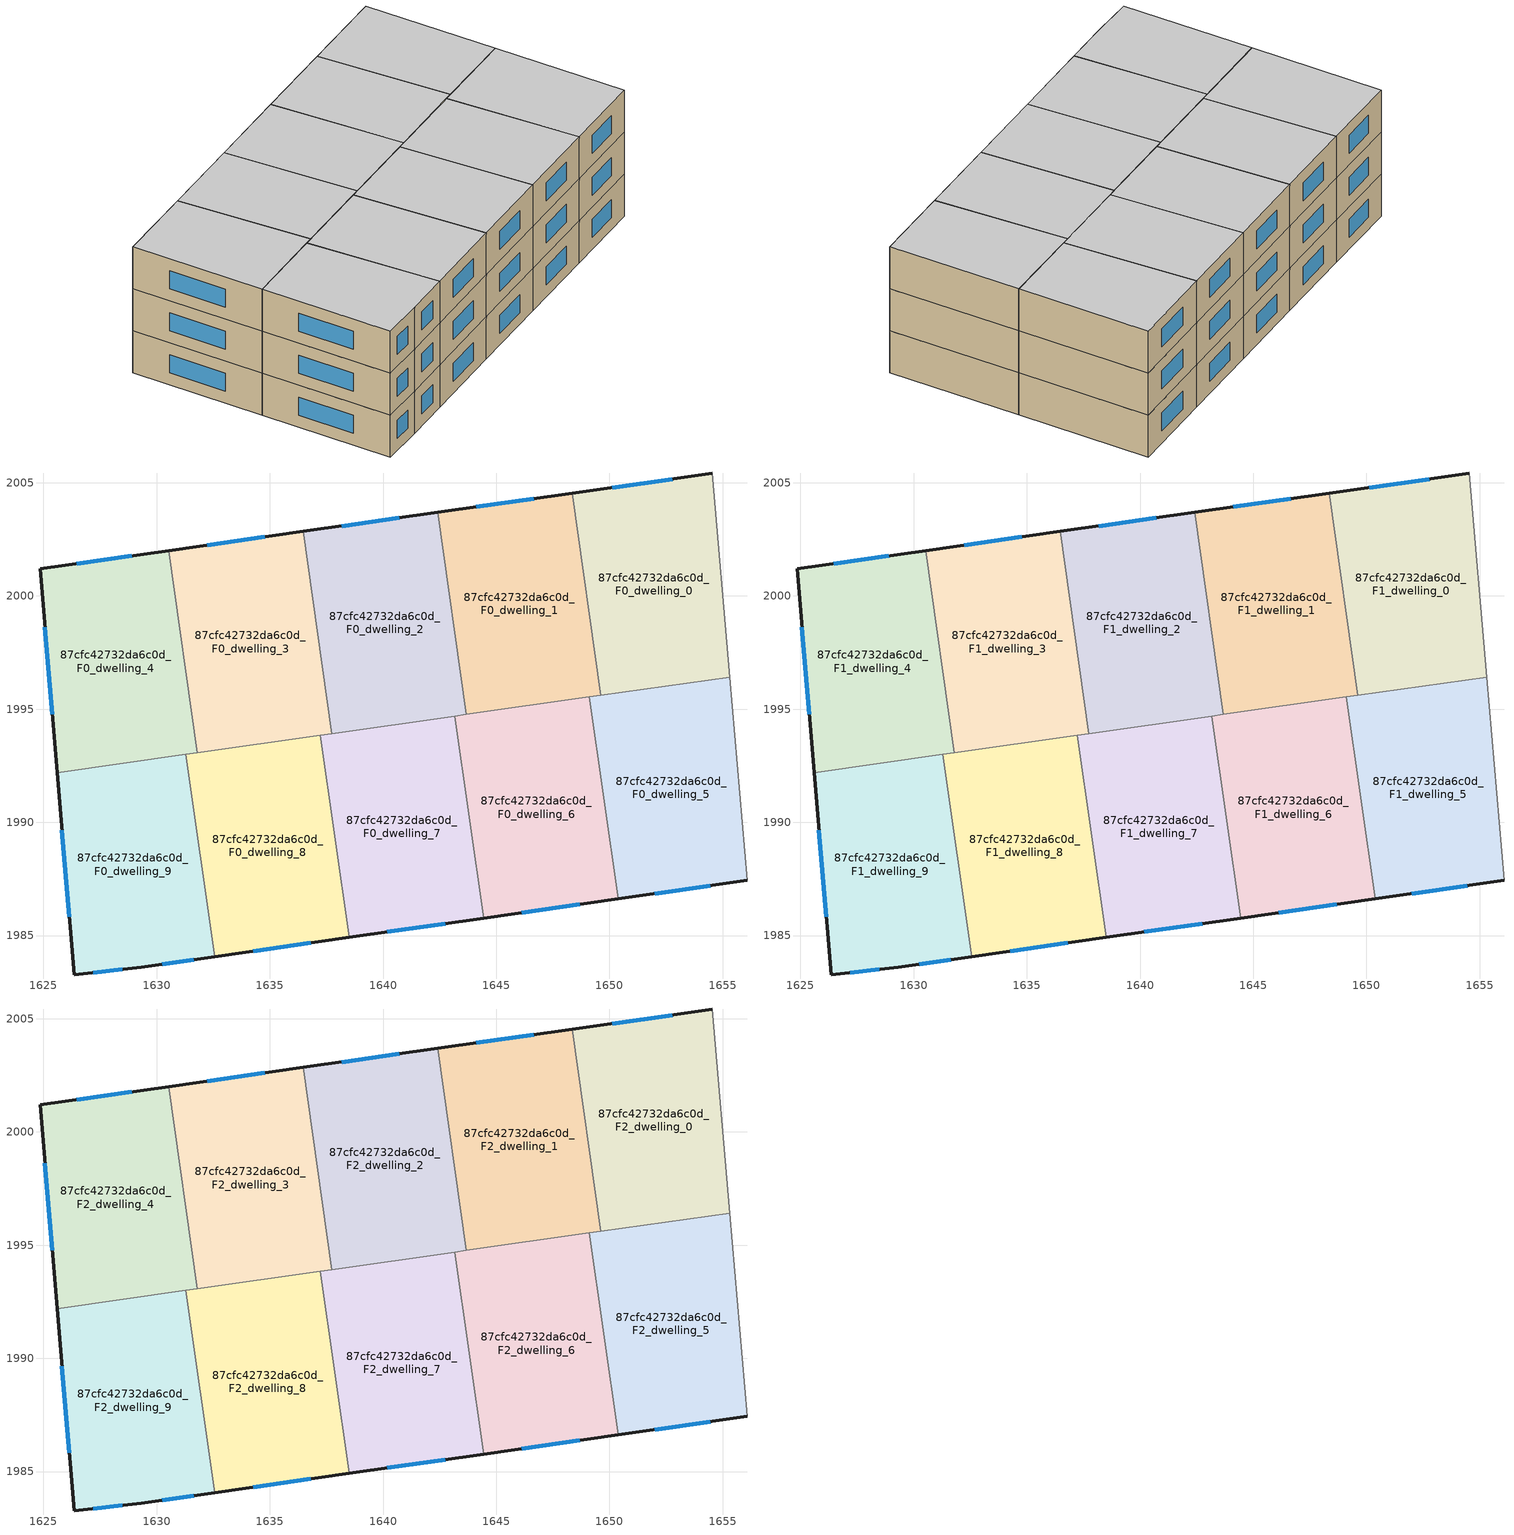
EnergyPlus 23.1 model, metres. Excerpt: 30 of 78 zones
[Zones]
87cfc42732da6c0d_F0_dwelling_0
 floor ground (EU_floor_Construction): 1654.55,2005.42 1655.31,1996.42 1649.62,1995.61 1648.35,2004.54 z0
 wall outside (EU_wall_Construction): 1654.55,2005.42 1648.35,2004.54 z0:3
 wall adiabatic (EU_wall_Construction): 1655.31,1996.42 1654.55,2005.42 z0:3
 wall to 87cfc42732da6c0d_F0_dwelling_1 (EU_wall_Construction): 1648.35,2004.54 1649.62,1995.61 z0:3
 wall to 87cfc42732da6c0d_F0_dwelling_5 (EU_wall_Construction): 1649.62,1995.61 1655.31,1996.42 z0:3
 window (EU_Window_Construction): 1652.78,2005.16 1650.12,2004.79 z0.86:2.14
87cfc42732da6c0d_F0_dwelling_1
 floor ground (EU_floor_Construction): 1648.35,2004.54 1649.62,1995.61 1643.68,1994.76 1642.41,2003.69 z0
 wall outside (EU_wall_Construction): 1648.35,2004.54 1642.41,2003.69 z0:3
 wall to 87cfc42732da6c0d_F0_dwelling_2 (EU_wall_Construction): 1642.41,2003.69 1643.68,1994.76 z0:3
 wall to 87cfc42732da6c0d_F0_dwelling_6 (EU_wall_Construction): 1643.68,1994.76 1649.11,1995.54 z0:3
 wall to 87cfc42732da6c0d_F0_dwelling_5 (EU_wall_Construction): 1649.11,1995.54 1649.62,1995.61 z0:3
 window (EU_Window_Construction): 1646.66,2004.29 1644.11,2003.93 z0.86:2.14
87cfc42732da6c0d_F0_dwelling_2
 floor ground (EU_floor_Construction): 1642.41,2003.69 1643.68,1994.76 1637.74,1993.92 1636.47,2002.85 z0
 wall outside (EU_wall_Construction): 1642.41,2003.69 1636.47,2002.85 z0:3
 wall to 87cfc42732da6c0d_F0_dwelling_3 (EU_wall_Construction): 1636.47,2002.85 1637.74,1993.92 z0:3
 wall to 87cfc42732da6c0d_F0_dwelling_7 (EU_wall_Construction): 1637.74,1993.92 1643.17,1994.69 z0:3
 wall to 87cfc42732da6c0d_F0_dwelling_6 (EU_wall_Construction): 1643.17,1994.69 1643.68,1994.76 z0:3
 window (EU_Window_Construction): 1640.72,2003.45 1638.17,2003.09 z0.86:2.14
87cfc42732da6c0d_F0_dwelling_3
 floor ground (EU_floor_Construction): 1636.47,2002.85 1637.74,1993.92 1631.8,1993.08 1630.53,2002 z0
 wall outside (EU_wall_Construction): 1636.47,2002.85 1630.53,2002 z0:3
 wall to 87cfc42732da6c0d_F0_dwelling_4 (EU_wall_Construction): 1630.53,2002 1631.8,1993.08 z0:3
 wall to 87cfc42732da6c0d_F0_dwelling_8 (EU_wall_Construction): 1631.8,1993.08 1637.23,1993.85 z0:3
 wall to 87cfc42732da6c0d_F0_dwelling_7 (EU_wall_Construction): 1637.23,1993.85 1637.74,1993.92 z0:3
 window (EU_Window_Construction): 1634.78,2002.6 1632.23,2002.24 z0.86:2.14
87cfc42732da6c0d_F0_dwelling_4
 floor ground (EU_floor_Construction): 1630.53,2002 1631.8,1993.08 1625.61,1992.19 1624.85,2001.19 z0
 wall outside (EU_wall_Construction): 1630.53,2002 1624.85,2001.19 1625.61,1992.19 z0:3
 wall to 87cfc42732da6c0d_F0_dwelling_9 (EU_wall_Construction): 1625.61,1992.19 1631.3,1993 z0:3
 wall to 87cfc42732da6c0d_F0_dwelling_8 (EU_wall_Construction): 1631.3,1993 1631.8,1993.08 z0:3
 window (EU_Window_Construction): 1625.07,1998.62 1625.39,1994.77 / 1628.91,2001.77 1626.47,2001.42 z0.86:2.14
87cfc42732da6c0d_F0_dwelling_5
 floor ground (EU_floor_Construction): 1655.31,1996.42 1656.07,1987.43 1650.38,1986.62 1649.11,1995.54 z0
 wall outside (EU_wall_Construction): 1650.38,1986.62 1656.07,1987.43 z0:3
 wall adiabatic (EU_wall_Construction): 1656.07,1987.43 1655.31,1996.42 z0:3
 wall to 87cfc42732da6c0d_F0_dwelling_6 (EU_wall_Construction): 1649.11,1995.54 1650.38,1986.62 z0:3
 window (EU_Window_Construction): 1652.01,1986.85 1654.45,1987.2 z0.86:2.14
87cfc42732da6c0d_F0_dwelling_6
 floor ground (EU_floor_Construction): 1649.11,1995.54 1650.38,1986.62 1644.44,1985.77 1643.17,1994.69 z0
 wall outside (EU_wall_Construction): 1644.44,1985.77 1650.38,1986.62 z0:3
 wall to 87cfc42732da6c0d_F0_dwelling_7 (EU_wall_Construction): 1643.17,1994.69 1644.44,1985.77 z0:3
 window (EU_Window_Construction): 1646.14,1986.01 1648.68,1986.37 z0.86:2.14
87cfc42732da6c0d_F0_dwelling_7
 floor ground (EU_floor_Construction): 1643.17,1994.69 1644.44,1985.77 1638.5,1984.92 1637.23,1993.85 z0
 wall outside (EU_wall_Construction): 1638.5,1984.92 1644.44,1985.77 z0:3
 wall to 87cfc42732da6c0d_F0_dwelling_8 (EU_wall_Construction): 1637.23,1993.85 1638.5,1984.92 z0:3
 window (EU_Window_Construction): 1640.2,1985.16 1642.74,1985.52 z0.86:2.14
87cfc42732da6c0d_F0_dwelling_8
 floor ground (EU_floor_Construction): 1637.23,1993.85 1638.5,1984.92 1632.57,1984.07 1631.3,1993 z0
 wall outside (EU_wall_Construction): 1632.57,1984.07 1638.5,1984.92 z0:3
 wall to 87cfc42732da6c0d_F0_dwelling_9 (EU_wall_Construction): 1631.3,1993 1632.57,1984.07 z0:3
 window (EU_Window_Construction): 1634.26,1984.31 1636.8,1984.67 z0.86:2.14
87cfc42732da6c0d_F0_dwelling_9
 floor ground (EU_floor_Construction): 1631.3,1993 1632.57,1984.07 1629.33,1983.6 1626.36,1983.27 1625.61,1992.19 z0
 wall outside (EU_wall_Construction): 1625.61,1992.19 1626.36,1983.27 1629.33,1983.6 1632.57,1984.07 z0:3
 window (EU_Window_Construction): 1630.25,1983.73 1631.64,1983.93 / 1627.21,1983.37 1628.48,1983.51 / 1625.82,1989.64 1626.14,1985.82 z0.86:2.14
87cfc42732da6c0d_F1_dwelling_0
 floor to 87cfc42732da6c0d_F0_dwelling_0 (EU_floor_Construction): 1654.55,2005.42 1655.31,1996.42 1649.62,1995.61 1648.35,2004.54 z3
 wall outside (EU_wall_Construction): 1654.55,2005.42 1648.35,2004.54 z3:6
 wall adiabatic (EU_wall_Construction): 1655.31,1996.42 1654.55,2005.42 z3:6
 wall to 87cfc42732da6c0d_F1_dwelling_1 (EU_wall_Construction): 1648.35,2004.54 1649.62,1995.61 z3:6
 wall to 87cfc42732da6c0d_F1_dwelling_5 (EU_wall_Construction): 1649.62,1995.61 1655.31,1996.42 z3:6
 window (EU_Window_Construction): 1652.78,2005.16 1650.12,2004.79 z3.86:5.14
87cfc42732da6c0d_F1_dwelling_1
 floor to 87cfc42732da6c0d_F0_dwelling_1 (EU_floor_Construction): 1648.35,2004.54 1649.62,1995.61 1643.68,1994.76 1642.41,2003.69 z3
 wall outside (EU_wall_Construction): 1648.35,2004.54 1642.41,2003.69 z3:6
 wall to 87cfc42732da6c0d_F1_dwelling_2 (EU_wall_Construction): 1642.41,2003.69 1643.68,1994.76 z3:6
 wall to 87cfc42732da6c0d_F1_dwelling_6 (EU_wall_Construction): 1643.68,1994.76 1649.11,1995.54 z3:6
 wall to 87cfc42732da6c0d_F1_dwelling_5 (EU_wall_Construction): 1649.11,1995.54 1649.62,1995.61 z3:6
 window (EU_Window_Construction): 1646.66,2004.29 1644.11,2003.93 z3.86:5.14
87cfc42732da6c0d_F1_dwelling_2
 floor to 87cfc42732da6c0d_F0_dwelling_2 (EU_floor_Construction): 1642.41,2003.69 1643.68,1994.76 1637.74,1993.92 1636.47,2002.85 z3
 wall outside (EU_wall_Construction): 1642.41,2003.69 1636.47,2002.85 z3:6
 wall to 87cfc42732da6c0d_F1_dwelling_3 (EU_wall_Construction): 1636.47,2002.85 1637.74,1993.92 z3:6
 wall to 87cfc42732da6c0d_F1_dwelling_7 (EU_wall_Construction): 1637.74,1993.92 1643.17,1994.69 z3:6
 wall to 87cfc42732da6c0d_F1_dwelling_6 (EU_wall_Construction): 1643.17,1994.69 1643.68,1994.76 z3:6
 window (EU_Window_Construction): 1640.72,2003.45 1638.17,2003.09 z3.86:5.14
87cfc42732da6c0d_F1_dwelling_3
 floor to 87cfc42732da6c0d_F0_dwelling_3 (EU_floor_Construction): 1636.47,2002.85 1637.74,1993.92 1631.8,1993.08 1630.53,2002 z3
 wall outside (EU_wall_Construction): 1636.47,2002.85 1630.53,2002 z3:6
 wall to 87cfc42732da6c0d_F1_dwelling_4 (EU_wall_Construction): 1630.53,2002 1631.8,1993.08 z3:6
 wall to 87cfc42732da6c0d_F1_dwelling_8 (EU_wall_Construction): 1631.8,1993.08 1637.23,1993.85 z3:6
 wall to 87cfc42732da6c0d_F1_dwelling_7 (EU_wall_Construction): 1637.23,1993.85 1637.74,1993.92 z3:6
 window (EU_Window_Construction): 1634.78,2002.6 1632.23,2002.24 z3.86:5.14
87cfc42732da6c0d_F1_dwelling_4
 floor to 87cfc42732da6c0d_F0_dwelling_4 (EU_floor_Construction): 1630.53,2002 1631.8,1993.08 1625.61,1992.19 1624.85,2001.19 z3
 wall outside (EU_wall_Construction): 1630.53,2002 1624.85,2001.19 1625.61,1992.19 z3:6
 wall to 87cfc42732da6c0d_F1_dwelling_9 (EU_wall_Construction): 1625.61,1992.19 1631.3,1993 z3:6
 wall to 87cfc42732da6c0d_F1_dwelling_8 (EU_wall_Construction): 1631.3,1993 1631.8,1993.08 z3:6
 window (EU_Window_Construction): 1625.07,1998.62 1625.39,1994.77 / 1628.91,2001.77 1626.47,2001.42 z3.86:5.14
87cfc42732da6c0d_F1_dwelling_5
 floor to 87cfc42732da6c0d_F0_dwelling_5 (EU_floor_Construction): 1655.31,1996.42 1656.07,1987.43 1650.38,1986.62 1649.11,1995.54 z3
 wall outside (EU_wall_Construction): 1650.38,1986.62 1656.07,1987.43 z3:6
 wall adiabatic (EU_wall_Construction): 1656.07,1987.43 1655.31,1996.42 z3:6
 wall to 87cfc42732da6c0d_F1_dwelling_6 (EU_wall_Construction): 1649.11,1995.54 1650.38,1986.62 z3:6
 window (EU_Window_Construction): 1652.01,1986.85 1654.45,1987.2 z3.86:5.14
87cfc42732da6c0d_F1_dwelling_6
 floor to 87cfc42732da6c0d_F0_dwelling_6 (EU_floor_Construction): 1649.11,1995.54 1650.38,1986.62 1644.44,1985.77 1643.17,1994.69 z3
 wall outside (EU_wall_Construction): 1644.44,1985.77 1650.38,1986.62 z3:6
 wall to 87cfc42732da6c0d_F1_dwelling_7 (EU_wall_Construction): 1643.17,1994.69 1644.44,1985.77 z3:6
 window (EU_Window_Construction): 1646.14,1986.01 1648.68,1986.37 z3.86:5.14
87cfc42732da6c0d_F1_dwelling_7
 floor to 87cfc42732da6c0d_F0_dwelling_7 (EU_floor_Construction): 1643.17,1994.69 1644.44,1985.77 1638.5,1984.92 1637.23,1993.85 z3
 wall outside (EU_wall_Construction): 1638.5,1984.92 1644.44,1985.77 z3:6
 wall to 87cfc42732da6c0d_F1_dwelling_8 (EU_wall_Construction): 1637.23,1993.85 1638.5,1984.92 z3:6
 window (EU_Window_Construction): 1640.2,1985.16 1642.74,1985.52 z3.86:5.14
87cfc42732da6c0d_F1_dwelling_8
 floor to 87cfc42732da6c0d_F0_dwelling_8 (EU_floor_Construction): 1637.23,1993.85 1638.5,1984.92 1632.57,1984.07 1631.3,1993 z3
 wall outside (EU_wall_Construction): 1632.57,1984.07 1638.5,1984.92 z3:6
 wall to 87cfc42732da6c0d_F1_dwelling_9 (EU_wall_Construction): 1631.3,1993 1632.57,1984.07 z3:6
 window (EU_Window_Construction): 1634.26,1984.31 1636.8,1984.67 z3.86:5.14
87cfc42732da6c0d_F1_dwelling_9
 floor to 87cfc42732da6c0d_F0_dwelling_9 (EU_floor_Construction): 1631.3,1993 1632.57,1984.07 1629.33,1983.6 1626.36,1983.27 1625.61,1992.19 z3
 wall outside (EU_wall_Construction): 1625.61,1992.19 1626.36,1983.27 1629.33,1983.6 1632.57,1984.07 z3:6
 window (EU_Window_Construction): 1630.25,1983.73 1631.64,1983.93 / 1627.21,1983.37 1628.48,1983.51 / 1625.82,1989.64 1626.14,1985.82 z3.86:5.14
87cfc42732da6c0d_F2_dwelling_0
 floor to 87cfc42732da6c0d_F1_dwelling_0 (EU_floor_Construction): 1654.55,2005.42 1655.31,1996.42 1649.62,1995.61 1648.35,2004.54 z6
 wall outside (EU_wall_Construction): 1654.55,2005.42 1648.35,2004.54 z6:9
 wall adiabatic (EU_wall_Construction): 1655.31,1996.42 1654.55,2005.42 z6:9
 wall to 87cfc42732da6c0d_F2_dwelling_1 (EU_wall_Construction): 1648.35,2004.54 1649.62,1995.61 z6:9
 wall to 87cfc42732da6c0d_F2_dwelling_5 (EU_wall_Construction): 1649.62,1995.61 1655.31,1996.42 z6:9
 window (EU_Window_Construction): 1652.78,2005.16 1650.12,2004.79 z6.86:8.14
 ceiling to 87cfc42732da6c0d_F3_dwelling_0 (EU_floor_Construction): 1655.31,1996.42 1654.55,2005.42 1648.35,2004.54 1649.62,1995.61 z9
87cfc42732da6c0d_F2_dwelling_1
 floor to 87cfc42732da6c0d_F1_dwelling_1 (EU_floor_Construction): 1648.35,2004.54 1649.62,1995.61 1643.68,1994.76 1642.41,2003.69 z6
 wall outside (EU_wall_Construction): 1648.35,2004.54 1642.41,2003.69 z6:9
 wall to 87cfc42732da6c0d_F2_dwelling_2 (EU_wall_Construction): 1642.41,2003.69 1643.68,1994.76 z6:9
 wall to 87cfc42732da6c0d_F2_dwelling_6 (EU_wall_Construction): 1643.68,1994.76 1649.11,1995.54 z6:9
 wall to 87cfc42732da6c0d_F2_dwelling_5 (EU_wall_Construction): 1649.11,1995.54 1649.62,1995.61 z6:9
 window (EU_Window_Construction): 1646.66,2004.29 1644.11,2003.93 z6.86:8.14
 ceiling to 87cfc42732da6c0d_F3_dwelling_1 (EU_floor_Construction): 1649.62,1995.61 1648.35,2004.54 1642.41,2003.69 1643.68,1994.76 z9
87cfc42732da6c0d_F2_dwelling_2
 floor to 87cfc42732da6c0d_F1_dwelling_2 (EU_floor_Construction): 1642.41,2003.69 1643.68,1994.76 1637.74,1993.92 1636.47,2002.85 z6
 wall outside (EU_wall_Construction): 1642.41,2003.69 1636.47,2002.85 z6:9
 wall to 87cfc42732da6c0d_F2_dwelling_3 (EU_wall_Construction): 1636.47,2002.85 1637.74,1993.92 z6:9
 wall to 87cfc42732da6c0d_F2_dwelling_7 (EU_wall_Construction): 1637.74,1993.92 1643.17,1994.69 z6:9
 wall to 87cfc42732da6c0d_F2_dwelling_6 (EU_wall_Construction): 1643.17,1994.69 1643.68,1994.76 z6:9
 window (EU_Window_Construction): 1640.72,2003.45 1638.17,2003.09 z6.86:8.14
 ceiling to 87cfc42732da6c0d_F3_dwelling_2 (EU_floor_Construction): 1643.68,1994.76 1642.41,2003.69 1636.47,2002.85 1637.74,1993.92 z9
87cfc42732da6c0d_F2_dwelling_3
 floor to 87cfc42732da6c0d_F1_dwelling_3 (EU_floor_Construction): 1636.47,2002.85 1637.74,1993.92 1631.8,1993.08 1630.53,2002 z6
 wall outside (EU_wall_Construction): 1636.47,2002.85 1630.53,2002 z6:9
 wall to 87cfc42732da6c0d_F2_dwelling_4 (EU_wall_Construction): 1630.53,2002 1631.8,1993.08 z6:9
 wall to 87cfc42732da6c0d_F2_dwelling_8 (EU_wall_Construction): 1631.8,1993.08 1637.23,1993.85 z6:9
 wall to 87cfc42732da6c0d_F2_dwelling_7 (EU_wall_Construction): 1637.23,1993.85 1637.74,1993.92 z6:9
 window (EU_Window_Construction): 1634.78,2002.6 1632.23,2002.24 z6.86:8.14
 ceiling to 87cfc42732da6c0d_F3_dwelling_3 (EU_floor_Construction): 1637.74,1993.92 1636.47,2002.85 1630.53,2002 1631.8,1993.08 z9
87cfc42732da6c0d_F2_dwelling_4
 floor to 87cfc42732da6c0d_F1_dwelling_4 (EU_floor_Construction): 1630.53,2002 1631.8,1993.08 1625.61,1992.19 1624.85,2001.19 z6
 wall outside (EU_wall_Construction): 1630.53,2002 1624.85,2001.19 1625.61,1992.19 z6:9
 wall to 87cfc42732da6c0d_F2_dwelling_9 (EU_wall_Construction): 1625.61,1992.19 1631.3,1993 z6:9
 wall to 87cfc42732da6c0d_F2_dwelling_8 (EU_wall_Construction): 1631.3,1993 1631.8,1993.08 z6:9
 window (EU_Window_Construction): 1625.07,1998.62 1625.39,1994.77 / 1628.91,2001.77 1626.47,2001.42 z6.86:8.14
 ceiling to 87cfc42732da6c0d_F3_dwelling_4 (EU_floor_Construction): 1631.8,1993.08 1630.53,2002 1624.85,2001.19 1625.61,1992.19 z9
87cfc42732da6c0d_F2_dwelling_5
 floor to 87cfc42732da6c0d_F1_dwelling_5 (EU_floor_Construction): 1655.31,1996.42 1656.07,1987.43 1650.38,1986.62 1649.11,1995.54 z6
 wall outside (EU_wall_Construction): 1650.38,1986.62 1656.07,1987.43 z6:9
 wall adiabatic (EU_wall_Construction): 1656.07,1987.43 1655.31,1996.42 z6:9
 wall to 87cfc42732da6c0d_F2_dwelling_6 (EU_wall_Construction): 1649.11,1995.54 1650.38,1986.62 z6:9
 window (EU_Window_Construction): 1652.01,1986.85 1654.45,1987.2 z6.86:8.14
 ceiling to 87cfc42732da6c0d_F3_dwelling_5 (EU_floor_Construction): 1656.07,1987.43 1655.31,1996.42 1649.11,1995.54 1650.38,1986.62 z9
87cfc42732da6c0d_F2_dwelling_6
 floor to 87cfc42732da6c0d_F1_dwelling_6 (EU_floor_Construction): 1649.11,1995.54 1650.38,1986.62 1644.44,1985.77 1643.17,1994.69 z6
 wall outside (EU_wall_Construction): 1644.44,1985.77 1650.38,1986.62 z6:9
 wall to 87cfc42732da6c0d_F2_dwelling_7 (EU_wall_Construction): 1643.17,1994.69 1644.44,1985.77 z6:9
 window (EU_Window_Construction): 1646.14,1986.01 1648.68,1986.37 z6.86:8.14
 ceiling to 87cfc42732da6c0d_F3_dwelling_6 (EU_floor_Construction): 1650.38,1986.62 1649.11,1995.54 1643.17,1994.69 1644.44,1985.77 z9
87cfc42732da6c0d_F2_dwelling_7
 floor to 87cfc42732da6c0d_F1_dwelling_7 (EU_floor_Construction): 1643.17,1994.69 1644.44,1985.77 1638.5,1984.92 1637.23,1993.85 z6
 wall outside (EU_wall_Construction): 1638.5,1984.92 1644.44,1985.77 z6:9
 wall to 87cfc42732da6c0d_F2_dwelling_8 (EU_wall_Construction): 1637.23,1993.85 1638.5,1984.92 z6:9
 window (EU_Window_Construction): 1640.2,1985.16 1642.74,1985.52 z6.86:8.14
 ceiling to 87cfc42732da6c0d_F3_dwelling_7 (EU_floor_Construction): 1644.44,1985.77 1643.17,1994.69 1637.23,1993.85 1638.5,1984.92 z9
87cfc42732da6c0d_F2_dwelling_8
 floor to 87cfc42732da6c0d_F1_dwelling_8 (EU_floor_Construction): 1637.23,1993.85 1638.5,1984.92 1632.57,1984.07 1631.3,1993 z6
 wall outside (EU_wall_Construction): 1632.57,1984.07 1638.5,1984.92 z6:9
 wall to 87cfc42732da6c0d_F2_dwelling_9 (EU_wall_Construction): 1631.3,1993 1632.57,1984.07 z6:9
 window (EU_Window_Construction): 1634.26,1984.31 1636.8,1984.67 z6.86:8.14
 ceiling to 87cfc42732da6c0d_F3_dwelling_8 (EU_floor_Construction): 1638.5,1984.92 1637.23,1993.85 1631.3,1993 1632.57,1984.07 z9
87cfc42732da6c0d_F2_dwelling_9
 floor to 87cfc42732da6c0d_F1_dwelling_9 (EU_floor_Construction): 1631.3,1993 1632.57,1984.07 1629.33,1983.6 1626.36,1983.27 1625.61,1992.19 z6
 wall outside (EU_wall_Construction): 1625.61,1992.19 1626.36,1983.27 1629.33,1983.6 1632.57,1984.07 z6:9
 window (EU_Window_Construction): 1630.25,1983.73 1631.64,1983.93 / 1627.21,1983.37 1628.48,1983.51 / 1625.82,1989.64 1626.14,1985.82 z6.86:8.14
 ceiling to 87cfc42732da6c0d_F3_dwelling_9 (EU_floor_Construction): 1632.57,1984.07 1631.3,1993 1625.61,1992.19 1626.36,1983.27 1629.33,1983.6 z9
[Building]
EU S2 Campaign: North Axis=0; Terrain=City; Solar Distribution=FullExterior
[Site:Location]
Helsinki-Vantaa.AP: Latitude=60.317; Longitude=24.963; Time Zone=2; Elevation=54.6
[SizingPeriod:WeatherFileDays]
AnnualSizingPeriod: Begin Month=1; Begin Day of Month=1; End Month=12; End Day of Month=31; Day of Week for Start Day=Monday; Use Weather File Daylight Saving Period=No; Use Weather File Rain and Snow Indicators=No
[MATERIAL]
EU_InternalMass_Material: Roughness=MediumRough; Thickness=0.1; Conductivity=1; Density=1800; Specific Heat=900; Thermal Absorptance=0.9; Solar Absorptance=0.7; Visible Absorptance=0.7
[MATERIAL:NOMASS] Roughness=MediumRough; Thermal Absorptance=0.9; Solar Absorptance=0.7; Visible Absorptance=0.7
Name | Thermal Resistance
EU_wall_NoMass | 1.10183
EU_floor_NoMass | 1.70606
[WINDOWMATERIAL:SIMPLEGLAZINGSYSTEM]
EU_Window_SimpleGlazing: UFactor=3.11035; Solar Heat Gain Coefficient=0.8; Visible Transmittance=0.8
[CONSTRUCTION]
EU_wall_Construction: EU_wall_NoMass
EU_floor_Construction: EU_floor_NoMass
EU_Window_Construction: EU_Window_SimpleGlazing
EU_InternalMass_Construction: EU_InternalMass_Material
[ZONE] Type=1; Multiplier=1; Ceiling Height=autocalculate; Floor Area=autocalculate; Part of Total Floor Area=Yes
Name | Volume
87cfc42732da6c0d_F0_dwelling_0; 87cfc42732da6c0d_F1_dwelling_0; 87cfc42732da6c0d_F2_dwelling_0 | 162.29
87cfc42732da6c0d_F0_dwelling_1; 87cfc42732da6c0d_F1_dwelling_1; 87cfc42732da6c0d_F2_dwelling_1; 87cfc42732da6c0d_F0_dwelling_3; 87cfc42732da6c0d_F1_dwelling_3; 87cfc42732da6c0d_F2_dwelling_3 | 162.278
87cfc42732da6c0d_F0_dwelling_2; 87cfc42732da6c0d_F1_dwelling_2; 87cfc42732da6c0d_F2_dwelling_2 | 162.275
87cfc42732da6c0d_F0_dwelling_4; 87cfc42732da6c0d_F1_dwelling_4; 87cfc42732da6c0d_F2_dwelling_4 | 162.305
87cfc42732da6c0d_F0_dwelling_5; 87cfc42732da6c0d_F1_dwelling_5; 87cfc42732da6c0d_F2_dwelling_5 | 162.288
87cfc42732da6c0d_F0_dwelling_6; 87cfc42732da6c0d_F1_dwelling_6; 87cfc42732da6c0d_F2_dwelling_6 | 162.283
87cfc42732da6c0d_F0_dwelling_7; 87cfc42732da6c0d_F1_dwelling_7; 87cfc42732da6c0d_F2_dwelling_7 | 162.293
87cfc42732da6c0d_F0_dwelling_8; 87cfc42732da6c0d_F1_dwelling_8; 87cfc42732da6c0d_F2_dwelling_8 | 162.276
87cfc42732da6c0d_F0_dwelling_9; 87cfc42732da6c0d_F1_dwelling_9; 87cfc42732da6c0d_F2_dwelling_9 | 162.286
[INTERNALMASS] Construction=EU_InternalMass_Construction
Name | Zone or ZoneList | Surface Area
87cfc42732da6c0d_F0_dwelling_0_EU_InternalMass | 87cfc42732da6c0d_F0_dwelling_0 | 54.0967
87cfc42732da6c0d_F0_dwelling_1_EU_InternalMass | 87cfc42732da6c0d_F0_dwelling_1 | 54.0927
87cfc42732da6c0d_F0_dwelling_2_EU_InternalMass | 87cfc42732da6c0d_F0_dwelling_2 | 54.0915
87cfc42732da6c0d_F0_dwelling_3_EU_InternalMass | 87cfc42732da6c0d_F0_dwelling_3 | 54.0927
87cfc42732da6c0d_F0_dwelling_4_EU_InternalMass | 87cfc42732da6c0d_F0_dwelling_4 | 54.1017
87cfc42732da6c0d_F0_dwelling_5_EU_InternalMass | 87cfc42732da6c0d_F0_dwelling_5 | 54.0958
87cfc42732da6c0d_F0_dwelling_6_EU_InternalMass | 87cfc42732da6c0d_F0_dwelling_6 | 54.0947
87cfc42732da6c0d_F0_dwelling_7_EU_InternalMass | 87cfc42732da6c0d_F0_dwelling_7 | 54.0978
87cfc42732da6c0d_F0_dwelling_8_EU_InternalMass | 87cfc42732da6c0d_F0_dwelling_8 | 54.0919
87cfc42732da6c0d_F0_dwelling_9_EU_InternalMass | 87cfc42732da6c0d_F0_dwelling_9 | 54.0953
87cfc42732da6c0d_F1_dwelling_0_EU_InternalMass | 87cfc42732da6c0d_F1_dwelling_0 | 54.0967
87cfc42732da6c0d_F1_dwelling_1_EU_InternalMass | 87cfc42732da6c0d_F1_dwelling_1 | 54.0927
87cfc42732da6c0d_F1_dwelling_2_EU_InternalMass | 87cfc42732da6c0d_F1_dwelling_2 | 54.0915
87cfc42732da6c0d_F1_dwelling_3_EU_InternalMass | 87cfc42732da6c0d_F1_dwelling_3 | 54.0927
87cfc42732da6c0d_F1_dwelling_4_EU_InternalMass | 87cfc42732da6c0d_F1_dwelling_4 | 54.1017
87cfc42732da6c0d_F1_dwelling_5_EU_InternalMass | 87cfc42732da6c0d_F1_dwelling_5 | 54.0958
87cfc42732da6c0d_F1_dwelling_6_EU_InternalMass | 87cfc42732da6c0d_F1_dwelling_6 | 54.0947
87cfc42732da6c0d_F1_dwelling_7_EU_InternalMass | 87cfc42732da6c0d_F1_dwelling_7 | 54.0978
87cfc42732da6c0d_F1_dwelling_8_EU_InternalMass | 87cfc42732da6c0d_F1_dwelling_8 | 54.0919
87cfc42732da6c0d_F1_dwelling_9_EU_InternalMass | 87cfc42732da6c0d_F1_dwelling_9 | 54.0953
87cfc42732da6c0d_F2_dwelling_0_EU_InternalMass | 87cfc42732da6c0d_F2_dwelling_0 | 54.0967
87cfc42732da6c0d_F2_dwelling_1_EU_InternalMass | 87cfc42732da6c0d_F2_dwelling_1 | 54.0927
87cfc42732da6c0d_F2_dwelling_2_EU_InternalMass | 87cfc42732da6c0d_F2_dwelling_2 | 54.0915
87cfc42732da6c0d_F2_dwelling_3_EU_InternalMass | 87cfc42732da6c0d_F2_dwelling_3 | 54.0927
87cfc42732da6c0d_F2_dwelling_4_EU_InternalMass | 87cfc42732da6c0d_F2_dwelling_4 | 54.1017
87cfc42732da6c0d_F2_dwelling_5_EU_InternalMass | 87cfc42732da6c0d_F2_dwelling_5 | 54.0958
87cfc42732da6c0d_F2_dwelling_6_EU_InternalMass | 87cfc42732da6c0d_F2_dwelling_6 | 54.0947
87cfc42732da6c0d_F2_dwelling_7_EU_InternalMass | 87cfc42732da6c0d_F2_dwelling_7 | 54.0978
87cfc42732da6c0d_F2_dwelling_8_EU_InternalMass | 87cfc42732da6c0d_F2_dwelling_8 | 54.0919
87cfc42732da6c0d_F2_dwelling_9_EU_InternalMass | 87cfc42732da6c0d_F2_dwelling_9 | 54.0953
[OTHEREQUIPMENT] Fuel Type=Electricity; Design Level Calculation Method=Watts/Area; Power per Zone Floor Area=1; Fraction Latent=0; Fraction Radiant=0; Fraction Lost=0; Carbon Dioxide Generation Rate=0; EndUse Subcategory=EU_Step8_InternalGains
Name | Zone or ZoneList or Space or SpaceList | Schedule
EU_Step8_InternalGain_87cfc42732da6c0d_F0_dwelling_0_f000 | 87cfc42732da6c0d_F0_dwelling_0 | EU_Step8_GainSchedule_87cfc42732da6c0d_F0_dwelling_0_f000
EU_Step8_InternalGain_87cfc42732da6c0d_F0_dwelling_1_f000 | 87cfc42732da6c0d_F0_dwelling_1 | EU_Step8_GainSchedule_87cfc42732da6c0d_F0_dwelling_1_f000
EU_Step8_InternalGain_87cfc42732da6c0d_F0_dwelling_2_f000 | 87cfc42732da6c0d_F0_dwelling_2 | EU_Step8_GainSchedule_87cfc42732da6c0d_F0_dwelling_2_f000
EU_Step8_InternalGain_87cfc42732da6c0d_F0_dwelling_3_f000 | 87cfc42732da6c0d_F0_dwelling_3 | EU_Step8_GainSchedule_87cfc42732da6c0d_F0_dwelling_3_f000
EU_Step8_InternalGain_87cfc42732da6c0d_F0_dwelling_4_f000 | 87cfc42732da6c0d_F0_dwelling_4 | EU_Step8_GainSchedule_87cfc42732da6c0d_F0_dwelling_4_f000
EU_Step8_InternalGain_87cfc42732da6c0d_F0_dwelling_5_f000 | 87cfc42732da6c0d_F0_dwelling_5 | EU_Step8_GainSchedule_87cfc42732da6c0d_F0_dwelling_5_f000
EU_Step8_InternalGain_87cfc42732da6c0d_F0_dwelling_6_f000 | 87cfc42732da6c0d_F0_dwelling_6 | EU_Step8_GainSchedule_87cfc42732da6c0d_F0_dwelling_6_f000
EU_Step8_InternalGain_87cfc42732da6c0d_F0_dwelling_7_f000 | 87cfc42732da6c0d_F0_dwelling_7 | EU_Step8_GainSchedule_87cfc42732da6c0d_F0_dwelling_7_f000
EU_Step8_InternalGain_87cfc42732da6c0d_F0_dwelling_8_f000 | 87cfc42732da6c0d_F0_dwelling_8 | EU_Step8_GainSchedule_87cfc42732da6c0d_F0_dwelling_8_f000
EU_Step8_InternalGain_87cfc42732da6c0d_F0_dwelling_9_f000 | 87cfc42732da6c0d_F0_dwelling_9 | EU_Step8_GainSchedule_87cfc42732da6c0d_F0_dwelling_9_f000
EU_Step8_InternalGain_87cfc42732da6c0d_F1_dwelling_0_f000 | 87cfc42732da6c0d_F1_dwelling_0 | EU_Step8_GainSchedule_87cfc42732da6c0d_F1_dwelling_0_f000
EU_Step8_InternalGain_87cfc42732da6c0d_F1_dwelling_1_f000 | 87cfc42732da6c0d_F1_dwelling_1 | EU_Step8_GainSchedule_87cfc42732da6c0d_F1_dwelling_1_f000
EU_Step8_InternalGain_87cfc42732da6c0d_F1_dwelling_2_f000 | 87cfc42732da6c0d_F1_dwelling_2 | EU_Step8_GainSchedule_87cfc42732da6c0d_F1_dwelling_2_f000
EU_Step8_InternalGain_87cfc42732da6c0d_F1_dwelling_3_f000 | 87cfc42732da6c0d_F1_dwelling_3 | EU_Step8_GainSchedule_87cfc42732da6c0d_F1_dwelling_3_f000
EU_Step8_InternalGain_87cfc42732da6c0d_F1_dwelling_4_f000 | 87cfc42732da6c0d_F1_dwelling_4 | EU_Step8_GainSchedule_87cfc42732da6c0d_F1_dwelling_4_f000
EU_Step8_InternalGain_87cfc42732da6c0d_F1_dwelling_5_f000 | 87cfc42732da6c0d_F1_dwelling_5 | EU_Step8_GainSchedule_87cfc42732da6c0d_F1_dwelling_5_f000
EU_Step8_InternalGain_87cfc42732da6c0d_F1_dwelling_6_f000 | 87cfc42732da6c0d_F1_dwelling_6 | EU_Step8_GainSchedule_87cfc42732da6c0d_F1_dwelling_6_f000
EU_Step8_InternalGain_87cfc42732da6c0d_F1_dwelling_7_f000 | 87cfc42732da6c0d_F1_dwelling_7 | EU_Step8_GainSchedule_87cfc42732da6c0d_F1_dwelling_7_f000
EU_Step8_InternalGain_87cfc42732da6c0d_F1_dwelling_8_f000 | 87cfc42732da6c0d_F1_dwelling_8 | EU_Step8_GainSchedule_87cfc42732da6c0d_F1_dwelling_8_f000
EU_Step8_InternalGain_87cfc42732da6c0d_F1_dwelling_9_f000 | 87cfc42732da6c0d_F1_dwelling_9 | EU_Step8_GainSchedule_87cfc42732da6c0d_F1_dwelling_9_f000
EU_Step8_InternalGain_87cfc42732da6c0d_F2_dwelling_0_f000 | 87cfc42732da6c0d_F2_dwelling_0 | EU_Step8_GainSchedule_87cfc42732da6c0d_F2_dwelling_0_f000
EU_Step8_InternalGain_87cfc42732da6c0d_F2_dwelling_1_f000 | 87cfc42732da6c0d_F2_dwelling_1 | EU_Step8_GainSchedule_87cfc42732da6c0d_F2_dwelling_1_f000
EU_Step8_InternalGain_87cfc42732da6c0d_F2_dwelling_2_f000 | 87cfc42732da6c0d_F2_dwelling_2 | EU_Step8_GainSchedule_87cfc42732da6c0d_F2_dwelling_2_f000
EU_Step8_InternalGain_87cfc42732da6c0d_F2_dwelling_3_f000 | 87cfc42732da6c0d_F2_dwelling_3 | EU_Step8_GainSchedule_87cfc42732da6c0d_F2_dwelling_3_f000
EU_Step8_InternalGain_87cfc42732da6c0d_F2_dwelling_4_f000 | 87cfc42732da6c0d_F2_dwelling_4 | EU_Step8_GainSchedule_87cfc42732da6c0d_F2_dwelling_4_f000
EU_Step8_InternalGain_87cfc42732da6c0d_F2_dwelling_5_f000 | 87cfc42732da6c0d_F2_dwelling_5 | EU_Step8_GainSchedule_87cfc42732da6c0d_F2_dwelling_5_f000
EU_Step8_InternalGain_87cfc42732da6c0d_F2_dwelling_6_f000 | 87cfc42732da6c0d_F2_dwelling_6 | EU_Step8_GainSchedule_87cfc42732da6c0d_F2_dwelling_6_f000
EU_Step8_InternalGain_87cfc42732da6c0d_F2_dwelling_7_f000 | 87cfc42732da6c0d_F2_dwelling_7 | EU_Step8_GainSchedule_87cfc42732da6c0d_F2_dwelling_7_f000
EU_Step8_InternalGain_87cfc42732da6c0d_F2_dwelling_8_f000 | 87cfc42732da6c0d_F2_dwelling_8 | EU_Step8_GainSchedule_87cfc42732da6c0d_F2_dwelling_8_f000
EU_Step8_InternalGain_87cfc42732da6c0d_F2_dwelling_9_f000 | 87cfc42732da6c0d_F2_dwelling_9 | EU_Step8_GainSchedule_87cfc42732da6c0d_F2_dwelling_9_f000
[ZONEVENTILATION:DESIGNFLOWRATE] Schedule=EU_AlwaysOn; Design Flow Rate Calculation Method=AirChanges/Hour; Air Changes per Hour=0.756316; Ventilation Type=Natural; Fan Pressure Rise=0; Fan Total Efficiency=1; Constant Term Coefficient=1; Temperature Term Coefficient=0; Velocity Term Coefficient=0; Velocity Squared Term Coefficient=0; Minimum Indoor Temperature=-100; Maximum Indoor Temperature=100; Delta Temperature=-100; Minimum Outdoor Temperature=-100; Maximum Outdoor Temperature=100; Maximum Wind Speed=40
Name | Zone or ZoneList or Space or SpaceList
EU_ConstantAir_87cfc42732da6c0d_F0_dwelling_0 | 87cfc42732da6c0d_F0_dwelling_0
EU_ConstantAir_87cfc42732da6c0d_F0_dwelling_1 | 87cfc42732da6c0d_F0_dwelling_1
EU_ConstantAir_87cfc42732da6c0d_F0_dwelling_2 | 87cfc42732da6c0d_F0_dwelling_2
EU_ConstantAir_87cfc42732da6c0d_F0_dwelling_3 | 87cfc42732da6c0d_F0_dwelling_3
EU_ConstantAir_87cfc42732da6c0d_F0_dwelling_4 | 87cfc42732da6c0d_F0_dwelling_4
EU_ConstantAir_87cfc42732da6c0d_F0_dwelling_5 | 87cfc42732da6c0d_F0_dwelling_5
EU_ConstantAir_87cfc42732da6c0d_F0_dwelling_6 | 87cfc42732da6c0d_F0_dwelling_6
EU_ConstantAir_87cfc42732da6c0d_F0_dwelling_7 | 87cfc42732da6c0d_F0_dwelling_7
EU_ConstantAir_87cfc42732da6c0d_F0_dwelling_8 | 87cfc42732da6c0d_F0_dwelling_8
EU_ConstantAir_87cfc42732da6c0d_F0_dwelling_9 | 87cfc42732da6c0d_F0_dwelling_9
EU_ConstantAir_87cfc42732da6c0d_F1_dwelling_0 | 87cfc42732da6c0d_F1_dwelling_0
EU_ConstantAir_87cfc42732da6c0d_F1_dwelling_1 | 87cfc42732da6c0d_F1_dwelling_1
EU_ConstantAir_87cfc42732da6c0d_F1_dwelling_2 | 87cfc42732da6c0d_F1_dwelling_2
EU_ConstantAir_87cfc42732da6c0d_F1_dwelling_3 | 87cfc42732da6c0d_F1_dwelling_3
EU_ConstantAir_87cfc42732da6c0d_F1_dwelling_4 | 87cfc42732da6c0d_F1_dwelling_4
EU_ConstantAir_87cfc42732da6c0d_F1_dwelling_5 | 87cfc42732da6c0d_F1_dwelling_5
EU_ConstantAir_87cfc42732da6c0d_F1_dwelling_6 | 87cfc42732da6c0d_F1_dwelling_6
EU_ConstantAir_87cfc42732da6c0d_F1_dwelling_7 | 87cfc42732da6c0d_F1_dwelling_7
EU_ConstantAir_87cfc42732da6c0d_F1_dwelling_8 | 87cfc42732da6c0d_F1_dwelling_8
EU_ConstantAir_87cfc42732da6c0d_F1_dwelling_9 | 87cfc42732da6c0d_F1_dwelling_9
EU_ConstantAir_87cfc42732da6c0d_F2_dwelling_0 | 87cfc42732da6c0d_F2_dwelling_0
EU_ConstantAir_87cfc42732da6c0d_F2_dwelling_1 | 87cfc42732da6c0d_F2_dwelling_1
EU_ConstantAir_87cfc42732da6c0d_F2_dwelling_2 | 87cfc42732da6c0d_F2_dwelling_2
EU_ConstantAir_87cfc42732da6c0d_F2_dwelling_3 | 87cfc42732da6c0d_F2_dwelling_3
EU_ConstantAir_87cfc42732da6c0d_F2_dwelling_4 | 87cfc42732da6c0d_F2_dwelling_4
EU_ConstantAir_87cfc42732da6c0d_F2_dwelling_5 | 87cfc42732da6c0d_F2_dwelling_5
EU_ConstantAir_87cfc42732da6c0d_F2_dwelling_6 | 87cfc42732da6c0d_F2_dwelling_6
EU_ConstantAir_87cfc42732da6c0d_F2_dwelling_7 | 87cfc42732da6c0d_F2_dwelling_7
EU_ConstantAir_87cfc42732da6c0d_F2_dwelling_8 | 87cfc42732da6c0d_F2_dwelling_8
EU_ConstantAir_87cfc42732da6c0d_F2_dwelling_9 | 87cfc42732da6c0d_F2_dwelling_9
[HVACTEMPLATE:THERMOSTAT] Constant Heating Setpoint=20; Constant Cooling Setpoint=50
EU_HeatOnly_87cfc42732da6c0d_F0_dwelling_0; EU_HeatOnly_87cfc42732da6c0d_F0_dwelling_1; EU_HeatOnly_87cfc42732da6c0d_F0_dwelling_2; EU_HeatOnly_87cfc42732da6c0d_F0_dwelling_3; EU_HeatOnly_87cfc42732da6c0d_F0_dwelling_4; EU_HeatOnly_87cfc42732da6c0d_F0_dwelling_5; EU_HeatOnly_87cfc42732da6c0d_F0_dwelling_6; EU_HeatOnly_87cfc42732da6c0d_F0_dwelling_7; EU_HeatOnly_87cfc42732da6c0d_F0_dwelling_8; EU_HeatOnly_87cfc42732da6c0d_F0_dwelling_9; EU_HeatOnly_87cfc42732da6c0d_F1_dwelling_0; EU_HeatOnly_87cfc42732da6c0d_F1_dwelling_1; EU_HeatOnly_87cfc42732da6c0d_F1_dwelling_2; EU_HeatOnly_87cfc42732da6c0d_F1_dwelling_3; EU_HeatOnly_87cfc42732da6c0d_F1_dwelling_4; EU_HeatOnly_87cfc42732da6c0d_F1_dwelling_5; EU_HeatOnly_87cfc42732da6c0d_F1_dwelling_6; EU_HeatOnly_87cfc42732da6c0d_F1_dwelling_7; EU_HeatOnly_87cfc42732da6c0d_F1_dwelling_8; EU_HeatOnly_87cfc42732da6c0d_F1_dwelling_9; EU_HeatOnly_87cfc42732da6c0d_F2_dwelling_0; EU_HeatOnly_87cfc42732da6c0d_F2_dwelling_1; EU_HeatOnly_87cfc42732da6c0d_F2_dwelling_2; EU_HeatOnly_87cfc42732da6c0d_F2_dwelling_3; EU_HeatOnly_87cfc42732da6c0d_F2_dwelling_4; EU_HeatOnly_87cfc42732da6c0d_F2_dwelling_5; EU_HeatOnly_87cfc42732da6c0d_F2_dwelling_6; EU_HeatOnly_87cfc42732da6c0d_F2_dwelling_7; EU_HeatOnly_87cfc42732da6c0d_F2_dwelling_8; EU_HeatOnly_87cfc42732da6c0d_F2_dwelling_9; EU_HeatOnly_87cfc42732da6c0d_F3_dwelling_0; EU_HeatOnly_87cfc42732da6c0d_F3_dwelling_1; EU_HeatOnly_87cfc42732da6c0d_F3_dwelling_2; EU_HeatOnly_87cfc42732da6c0d_F3_dwelling_3; EU_HeatOnly_87cfc42732da6c0d_F3_dwelling_4; EU_HeatOnly_87cfc42732da6c0d_F3_dwelling_5; EU_HeatOnly_87cfc42732da6c0d_F3_dwelling_6; EU_HeatOnly_87cfc42732da6c0d_F3_dwelling_7; EU_HeatOnly_87cfc42732da6c0d_F3_dwelling_8; EU_HeatOnly_87cfc42732da6c0d_F3_dwelling_9; EU_HeatOnly_87cfc42732da6c0d_F4_dwelling_0; EU_HeatOnly_87cfc42732da6c0d_F4_dwelling_1; EU_HeatOnly_87cfc42732da6c0d_F4_dwelling_2; EU_HeatOnly_87cfc42732da6c0d_F4_dwelling_3; EU_HeatOnly_87cfc42732da6c0d_F4_dwelling_4; EU_HeatOnly_87cfc42732da6c0d_F4_dwelling_5; EU_HeatOnly_87cfc42732da6c0d_F4_dwelling_6; EU_HeatOnly_87cfc42732da6c0d_F4_dwelling_7; EU_HeatOnly_87cfc42732da6c0d_F4_dwelling_8; EU_HeatOnly_87cfc42732da6c0d_F4_dwelling_9; EU_HeatOnly_87cfc42732da6c0d_F5_dwelling_0; EU_HeatOnly_87cfc42732da6c0d_F5_dwelling_1; EU_HeatOnly_87cfc42732da6c0d_F5_dwelling_2; EU_HeatOnly_87cfc42732da6c0d_F5_dwelling_3; EU_HeatOnly_87cfc42732da6c0d_F5_dwelling_4; EU_HeatOnly_87cfc42732da6c0d_F5_dwelling_5; EU_HeatOnly_87cfc42732da6c0d_F5_dwelling_6; EU_HeatOnly_87cfc42732da6c0d_F5_dwelling_7; EU_HeatOnly_87cfc42732da6c0d_F5_dwelling_8; EU_HeatOnly_87cfc42732da6c0d_F5_dwelling_9; EU_HeatOnly_87cfc42732da6c0d_F6_dwelling_0; EU_HeatOnly_87cfc42732da6c0d_F6_dwelling_1; EU_HeatOnly_87cfc42732da6c0d_F6_dwelling_2; EU_HeatOnly_87cfc42732da6c0d_F6_dwelling_3; EU_HeatOnly_87cfc42732da6c0d_F6_dwelling_4; EU_HeatOnly_87cfc42732da6c0d_F6_dwelling_5; EU_HeatOnly_87cfc42732da6c0d_F6_dwelling_6; EU_HeatOnly_87cfc42732da6c0d_F6_dwelling_7; EU_HeatOnly_87cfc42732da6c0d_F6_dwelling_8; EU_HeatOnly_87cfc42732da6c0d_F7_dwelling_0; EU_HeatOnly_87cfc42732da6c0d_F7_dwelling_1; EU_HeatOnly_87cfc42732da6c0d_F7_dwelling_2; EU_HeatOnly_87cfc42732da6c0d_F7_dwelling_3; EU_HeatOnly_87cfc42732da6c0d_F7_dwelling_4; EU_HeatOnly_87cfc42732da6c0d_F7_dwelling_5; EU_HeatOnly_87cfc42732da6c0d_F7_dwelling_6; EU_HeatOnly_87cfc42732da6c0d_F7_dwelling_7; EU_HeatOnly_87cfc42732da6c0d_F7_dwelling_8
[HVACTEMPLATE:ZONE:IDEALLOADSAIRSYSTEM] System Availability Schedule=EU_AlwaysOn; Maximum Heating Supply Air Temperature=50; Minimum Cooling Supply Air Temperature=13; Maximum Heating Supply Air Humidity Ratio=0.0156; Minimum Cooling Supply Air Humidity Ratio=0.0077; Heating Limit=NoLimit; Cooling Limit=NoLimit; Heating Availability Schedule=EU_AlwaysOn; Cooling Availability Schedule=EU_CoolingOff; Dehumidification Control Type=ConstantSensibleHeatRatio; Cooling Sensible Heat Ratio=0.7; Dehumidification Setpoint=60; Humidification Control Type=None; Humidification Setpoint=30; Outdoor Air Method=None; Outdoor Air Flow Rate per Person=0.00944; Outdoor Air Flow Rate per Zone Floor Area=0; Outdoor Air Flow Rate per Zone=0; Demand Controlled Ventilation Type=None; Outdoor Air Economizer Type=NoEconomizer; Heat Recovery Type=None; Sensible Heat Recovery Effectiveness=0.7; Latent Heat Recovery Effectiveness=0.65
Name | Template Thermostat
87cfc42732da6c0d_F0_dwelling_0 | EU_HeatOnly_87cfc42732da6c0d_F0_dwelling_0
87cfc42732da6c0d_F0_dwelling_1 | EU_HeatOnly_87cfc42732da6c0d_F0_dwelling_1
87cfc42732da6c0d_F0_dwelling_2 | EU_HeatOnly_87cfc42732da6c0d_F0_dwelling_2
87cfc42732da6c0d_F0_dwelling_3 | EU_HeatOnly_87cfc42732da6c0d_F0_dwelling_3
87cfc42732da6c0d_F0_dwelling_4 | EU_HeatOnly_87cfc42732da6c0d_F0_dwelling_4
87cfc42732da6c0d_F0_dwelling_5 | EU_HeatOnly_87cfc42732da6c0d_F0_dwelling_5
87cfc42732da6c0d_F0_dwelling_6 | EU_HeatOnly_87cfc42732da6c0d_F0_dwelling_6
87cfc42732da6c0d_F0_dwelling_7 | EU_HeatOnly_87cfc42732da6c0d_F0_dwelling_7
87cfc42732da6c0d_F0_dwelling_8 | EU_HeatOnly_87cfc42732da6c0d_F0_dwelling_8
87cfc42732da6c0d_F0_dwelling_9 | EU_HeatOnly_87cfc42732da6c0d_F0_dwelling_9
87cfc42732da6c0d_F1_dwelling_0 | EU_HeatOnly_87cfc42732da6c0d_F1_dwelling_0
87cfc42732da6c0d_F1_dwelling_1 | EU_HeatOnly_87cfc42732da6c0d_F1_dwelling_1
87cfc42732da6c0d_F1_dwelling_2 | EU_HeatOnly_87cfc42732da6c0d_F1_dwelling_2
87cfc42732da6c0d_F1_dwelling_3 | EU_HeatOnly_87cfc42732da6c0d_F1_dwelling_3
87cfc42732da6c0d_F1_dwelling_4 | EU_HeatOnly_87cfc42732da6c0d_F1_dwelling_4
87cfc42732da6c0d_F1_dwelling_5 | EU_HeatOnly_87cfc42732da6c0d_F1_dwelling_5
87cfc42732da6c0d_F1_dwelling_6 | EU_HeatOnly_87cfc42732da6c0d_F1_dwelling_6
87cfc42732da6c0d_F1_dwelling_7 | EU_HeatOnly_87cfc42732da6c0d_F1_dwelling_7
87cfc42732da6c0d_F1_dwelling_8 | EU_HeatOnly_87cfc42732da6c0d_F1_dwelling_8
87cfc42732da6c0d_F1_dwelling_9 | EU_HeatOnly_87cfc42732da6c0d_F1_dwelling_9
87cfc42732da6c0d_F2_dwelling_0 | EU_HeatOnly_87cfc42732da6c0d_F2_dwelling_0
87cfc42732da6c0d_F2_dwelling_1 | EU_HeatOnly_87cfc42732da6c0d_F2_dwelling_1
87cfc42732da6c0d_F2_dwelling_2 | EU_HeatOnly_87cfc42732da6c0d_F2_dwelling_2
87cfc42732da6c0d_F2_dwelling_3 | EU_HeatOnly_87cfc42732da6c0d_F2_dwelling_3
87cfc42732da6c0d_F2_dwelling_4 | EU_HeatOnly_87cfc42732da6c0d_F2_dwelling_4
87cfc42732da6c0d_F2_dwelling_5 | EU_HeatOnly_87cfc42732da6c0d_F2_dwelling_5
87cfc42732da6c0d_F2_dwelling_6 | EU_HeatOnly_87cfc42732da6c0d_F2_dwelling_6
87cfc42732da6c0d_F2_dwelling_7 | EU_HeatOnly_87cfc42732da6c0d_F2_dwelling_7
87cfc42732da6c0d_F2_dwelling_8 | EU_HeatOnly_87cfc42732da6c0d_F2_dwelling_8
87cfc42732da6c0d_F2_dwelling_9 | EU_HeatOnly_87cfc42732da6c0d_F2_dwelling_9
[SIZING:ZONE] Zone Cooling Design Supply Air Temperature Input Method=SupplyAirTemperature; Zone Cooling Design Supply Air Temperature=13; Zone Heating Design Supply Air Temperature Input Method=SupplyAirTemperature; Zone Heating Design Supply Air Temperature=50; Zone Cooling Design Supply Air Humidity Ratio=0.008; Zone Heating Design Supply Air Humidity Ratio=0.008; Cooling Design Air Flow Method=DesignDay; Cooling Design Air Flow Rate=0; Cooling Minimum Air Flow per Zone Floor Area=0.000762; Cooling Minimum Air Flow=0; Cooling Minimum Air Flow Fraction=0.2; Heating Design Air Flow Method=DesignDay; Heating Design Air Flow Rate=0; Heating Maximum Air Flow per Zone Floor Area=0.002032; Heating Maximum Air Flow=0.141576; Heating Maximum Air Flow Fraction=0.3; Account for Dedicated Outdoor Air System=No; Dedicated Outdoor Air System Control Strategy=NeutralSupplyAir; Dedicated Outdoor Air Low Setpoint Temperature for Design=autosize; Dedicated Outdoor Air High Setpoint Temperature for Design=autosize; Zone Load Sizing Method=Sensible Load Only No Latent Load; Zone Latent Cooling Design Supply Air Humidity Ratio Input Method=HumidityRatioDifference; Zone Cooling Design Supply Air Humidity Ratio Difference=0.005; Zone Latent Heating Design Supply Air Humidity Ratio Input Method=HumidityRatioDifference; Zone Humidification Design Supply Air Humidity Ratio Difference=0.005
87cfc42732da6c0d_F0_dwelling_0; 87cfc42732da6c0d_F0_dwelling_1; 87cfc42732da6c0d_F0_dwelling_2; 87cfc42732da6c0d_F0_dwelling_3; 87cfc42732da6c0d_F0_dwelling_4; 87cfc42732da6c0d_F0_dwelling_5; 87cfc42732da6c0d_F0_dwelling_6; 87cfc42732da6c0d_F0_dwelling_7; 87cfc42732da6c0d_F0_dwelling_8; 87cfc42732da6c0d_F0_dwelling_9; 87cfc42732da6c0d_F1_dwelling_0; 87cfc42732da6c0d_F1_dwelling_1; 87cfc42732da6c0d_F1_dwelling_2; 87cfc42732da6c0d_F1_dwelling_3; 87cfc42732da6c0d_F1_dwelling_4; 87cfc42732da6c0d_F1_dwelling_5; 87cfc42732da6c0d_F1_dwelling_6; 87cfc42732da6c0d_F1_dwelling_7; 87cfc42732da6c0d_F1_dwelling_8; 87cfc42732da6c0d_F1_dwelling_9; 87cfc42732da6c0d_F2_dwelling_0; 87cfc42732da6c0d_F2_dwelling_1; 87cfc42732da6c0d_F2_dwelling_2; 87cfc42732da6c0d_F2_dwelling_3; 87cfc42732da6c0d_F2_dwelling_4; 87cfc42732da6c0d_F2_dwelling_5; 87cfc42732da6c0d_F2_dwelling_6; 87cfc42732da6c0d_F2_dwelling_7; 87cfc42732da6c0d_F2_dwelling_8; 87cfc42732da6c0d_F2_dwelling_9
[SCHEDULE:CONSTANT]
Name | Hourly Value
EU_AlwaysOn | 1
EU_CoolingOff | 0
[SCHEDULE:FILE] Column Number=1; Rows to Skip at Top=0; Number of Hours of Data=8760; Column Separator=Comma; Interpolate to Timestep=No; Minutes per Item=60; Adjust Schedule for Daylight Savings=Yes
Name | File
EU_Step8_GainSchedule_87cfc42732da6c0d_F0_dwelling_0_f000 | ../../schedules/87cfc42732da6c0d/87cfc42732da6c0d_F0_dwelling_0_f000_gain.csv
EU_Step8_GainSchedule_87cfc42732da6c0d_F0_dwelling_1_f000 | ../../schedules/87cfc42732da6c0d/87cfc42732da6c0d_F0_dwelling_1_f000_gain.csv
EU_Step8_GainSchedule_87cfc42732da6c0d_F0_dwelling_2_f000 | ../../schedules/87cfc42732da6c0d/87cfc42732da6c0d_F0_dwelling_2_f000_gain.csv
EU_Step8_GainSchedule_87cfc42732da6c0d_F0_dwelling_3_f000 | ../../schedules/87cfc42732da6c0d/87cfc42732da6c0d_F0_dwelling_3_f000_gain.csv
EU_Step8_GainSchedule_87cfc42732da6c0d_F0_dwelling_4_f000 | ../../schedules/87cfc42732da6c0d/87cfc42732da6c0d_F0_dwelling_4_f000_gain.csv
EU_Step8_GainSchedule_87cfc42732da6c0d_F0_dwelling_5_f000 | ../../schedules/87cfc42732da6c0d/87cfc42732da6c0d_F0_dwelling_5_f000_gain.csv
EU_Step8_GainSchedule_87cfc42732da6c0d_F0_dwelling_6_f000 | ../../schedules/87cfc42732da6c0d/87cfc42732da6c0d_F0_dwelling_6_f000_gain.csv
EU_Step8_GainSchedule_87cfc42732da6c0d_F0_dwelling_7_f000 | ../../schedules/87cfc42732da6c0d/87cfc42732da6c0d_F0_dwelling_7_f000_gain.csv
EU_Step8_GainSchedule_87cfc42732da6c0d_F0_dwelling_8_f000 | ../../schedules/87cfc42732da6c0d/87cfc42732da6c0d_F0_dwelling_8_f000_gain.csv
EU_Step8_GainSchedule_87cfc42732da6c0d_F0_dwelling_9_f000 | ../../schedules/87cfc42732da6c0d/87cfc42732da6c0d_F0_dwelling_9_f000_gain.csv
EU_Step8_GainSchedule_87cfc42732da6c0d_F1_dwelling_0_f000 | ../../schedules/87cfc42732da6c0d/87cfc42732da6c0d_F1_dwelling_0_f000_gain.csv
EU_Step8_GainSchedule_87cfc42732da6c0d_F1_dwelling_1_f000 | ../../schedules/87cfc42732da6c0d/87cfc42732da6c0d_F1_dwelling_1_f000_gain.csv
EU_Step8_GainSchedule_87cfc42732da6c0d_F1_dwelling_2_f000 | ../../schedules/87cfc42732da6c0d/87cfc42732da6c0d_F1_dwelling_2_f000_gain.csv
EU_Step8_GainSchedule_87cfc42732da6c0d_F1_dwelling_3_f000 | ../../schedules/87cfc42732da6c0d/87cfc42732da6c0d_F1_dwelling_3_f000_gain.csv
EU_Step8_GainSchedule_87cfc42732da6c0d_F1_dwelling_4_f000 | ../../schedules/87cfc42732da6c0d/87cfc42732da6c0d_F1_dwelling_4_f000_gain.csv
EU_Step8_GainSchedule_87cfc42732da6c0d_F1_dwelling_5_f000 | ../../schedules/87cfc42732da6c0d/87cfc42732da6c0d_F1_dwelling_5_f000_gain.csv
EU_Step8_GainSchedule_87cfc42732da6c0d_F1_dwelling_6_f000 | ../../schedules/87cfc42732da6c0d/87cfc42732da6c0d_F1_dwelling_6_f000_gain.csv
EU_Step8_GainSchedule_87cfc42732da6c0d_F1_dwelling_7_f000 | ../../schedules/87cfc42732da6c0d/87cfc42732da6c0d_F1_dwelling_7_f000_gain.csv
EU_Step8_GainSchedule_87cfc42732da6c0d_F1_dwelling_8_f000 | ../../schedules/87cfc42732da6c0d/87cfc42732da6c0d_F1_dwelling_8_f000_gain.csv
EU_Step8_GainSchedule_87cfc42732da6c0d_F1_dwelling_9_f000 | ../../schedules/87cfc42732da6c0d/87cfc42732da6c0d_F1_dwelling_9_f000_gain.csv
EU_Step8_GainSchedule_87cfc42732da6c0d_F2_dwelling_0_f000 | ../../schedules/87cfc42732da6c0d/87cfc42732da6c0d_F2_dwelling_0_f000_gain.csv
EU_Step8_GainSchedule_87cfc42732da6c0d_F2_dwelling_1_f000 | ../../schedules/87cfc42732da6c0d/87cfc42732da6c0d_F2_dwelling_1_f000_gain.csv
EU_Step8_GainSchedule_87cfc42732da6c0d_F2_dwelling_2_f000 | ../../schedules/87cfc42732da6c0d/87cfc42732da6c0d_F2_dwelling_2_f000_gain.csv
EU_Step8_GainSchedule_87cfc42732da6c0d_F2_dwelling_3_f000 | ../../schedules/87cfc42732da6c0d/87cfc42732da6c0d_F2_dwelling_3_f000_gain.csv
EU_Step8_GainSchedule_87cfc42732da6c0d_F2_dwelling_4_f000 | ../../schedules/87cfc42732da6c0d/87cfc42732da6c0d_F2_dwelling_4_f000_gain.csv
EU_Step8_GainSchedule_87cfc42732da6c0d_F2_dwelling_5_f000 | ../../schedules/87cfc42732da6c0d/87cfc42732da6c0d_F2_dwelling_5_f000_gain.csv
EU_Step8_GainSchedule_87cfc42732da6c0d_F2_dwelling_6_f000 | ../../schedules/87cfc42732da6c0d/87cfc42732da6c0d_F2_dwelling_6_f000_gain.csv
EU_Step8_GainSchedule_87cfc42732da6c0d_F2_dwelling_7_f000 | ../../schedules/87cfc42732da6c0d/87cfc42732da6c0d_F2_dwelling_7_f000_gain.csv
EU_Step8_GainSchedule_87cfc42732da6c0d_F2_dwelling_8_f000 | ../../schedules/87cfc42732da6c0d/87cfc42732da6c0d_F2_dwelling_8_f000_gain.csv
EU_Step8_GainSchedule_87cfc42732da6c0d_F2_dwelling_9_f000 | ../../schedules/87cfc42732da6c0d/87cfc42732da6c0d_F2_dwelling_9_f000_gain.csv
